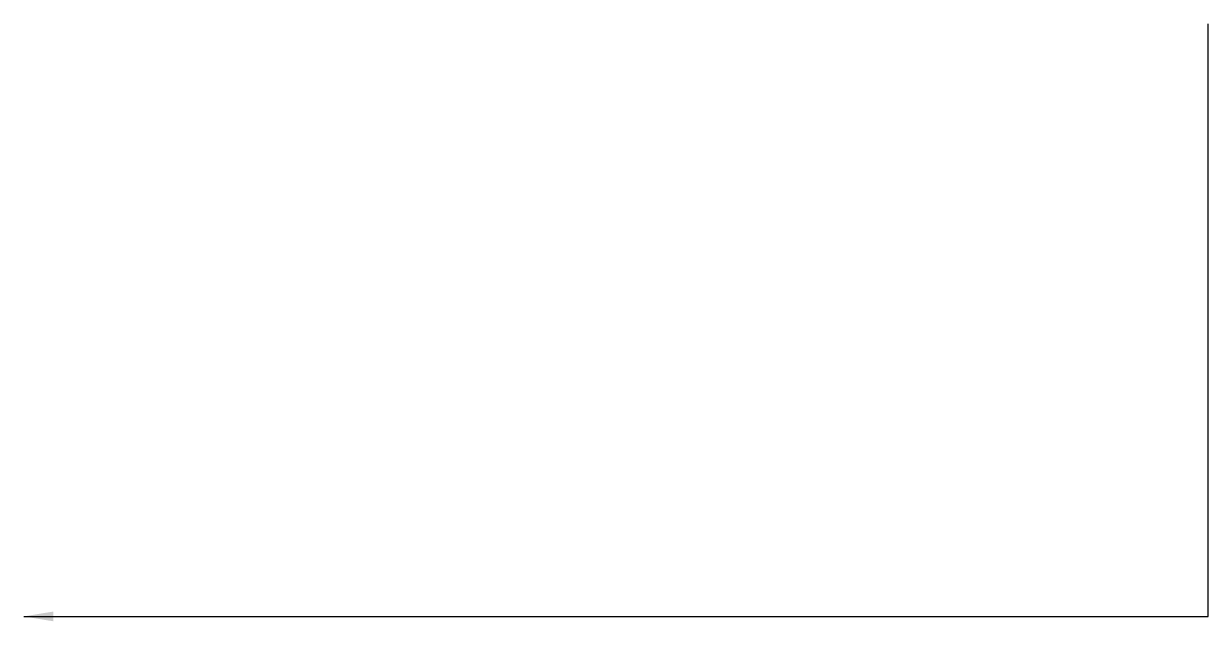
# Model space of a CAD drawing. Header units: metres. Extents: x 0 to 100, y 0 to 50.
import ezdxf

# ---------------------------------------------------------------- set-up
doc = ezdxf.new("R2010")
doc.units = ezdxf.units.M
doc.dimstyles.get("Standard").update_dxf_attribs({"dimtxt": 2.5, "dimasz": 2.5, "dimexe": 1.25, "dimexo": 0.625, "dimtad": 1, "dimcen": 2.5, "dimazin": 3, "dimtfac": 1, "dimtmove": 0, "dimatfit": 3})

msp = doc.modelspace()

# ---------------------------------------------------------------- leaders
msp.add_leader([(0, 0), (100, 0), (100, 50)], dimstyle='Standard')

doc.saveas('drawing.dxf')
